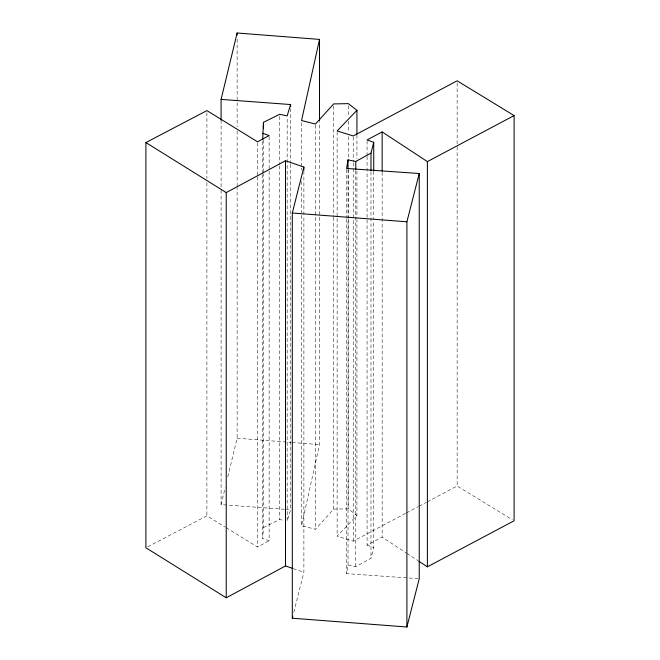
<?xml version="1.0" encoding="UTF-8"?>
<svg xmlns="http://www.w3.org/2000/svg" width="660" height="660" viewBox="0 0 660 660"><rect width="100%" height="100%" fill="white"/><g stroke="black" fill="none" stroke-linecap="round" stroke-linejoin="round"><path stroke-width="0.49" stroke-dasharray="3.3 2.47" d="M269.14 136.562L269.14 540.738L262.697 538.519L263.447 527.554L263.447 173.902M418.217 578.655L346.591 573.655L348.026 565.076L348.026 170.173M333.63 217.33L333.63 509.116L315.472 529.262L301.554 525.74L319.514 444.617L319.514 121.894M284.46 509.297L221.092 504.611L225.159 487.757M227.791 476.858L237.13 438.207L237.13 187.663M293.815 612.224L303.889 572.269L303.889 215.523M348.026 565.076L355.773 566.692L370.986 558.302L373.725 547.544L373.725 220.696M290.59 164.348L290.59 509.751L287.166 521.07L287.166 116.894M405.636 513.348L353.232 541.167L337.128 536.143L356.936 515.526L356.936 219.615M226.116 527.654L257.557 547.024L269.14 540.738M406.543 512.869L418.291 506.632M419.191 506.154L426.418 502.318M427.325 501.839L457.141 486.007L512.341 519.725M367.075 156.42L367.075 545.127L382.156 537.133L406.057 552.816M147.725 546.827L206.902 515.807L225.241 527.109M263.447 527.554L279.56 519.527L284.311 520.492M333.63 509.116L348.373 508.843L356.936 515.526M285.483 509.371L290.59 509.751M237.13 438.207L291.035 442.406M292.05 442.481L319.514 444.617M293.254 568.606L303.889 572.269M367.075 545.127L373.725 547.544M406.906 553.377L418.003 560.654M457.141 82.863L457.141 145.761M457.141 146.792L457.141 486.007M382.156 172.136L382.156 537.133M373.725 171.204L373.725 219.664M370.986 171.658L370.986 558.302M367.075 140.951L367.075 155.389M356.936 135.069L356.936 158.779M356.936 171.154L356.936 218.584M355.773 170.767L355.773 566.692M353.232 136.991L353.232 161.741M353.232 162.773L353.232 541.167M348.373 105.699L348.373 117.035M348.373 121.16L348.373 132.503M348.373 136.628L348.373 158.276M348.373 169.62L348.373 218.08M348.373 219.112L348.373 508.843M346.591 169.48L346.591 217.94M346.591 218.971L346.591 573.655M337.128 131.967L337.128 536.143M333.63 105.971L333.63 216.298M315.472 125.078L315.472 529.262M303.889 171.188L303.889 214.492M301.554 122.595L301.554 166.93M301.554 167.962L301.554 170.024M301.554 181.36L301.554 214.36M301.554 215.391L301.554 525.74M290.59 108.669L290.59 163.317M279.56 116.383L279.56 164.843M279.56 165.874L279.56 519.527M263.447 139.879L263.447 172.87M262.697 141.562L262.697 173.522M262.697 174.554L262.697 538.519M257.557 142.849L257.557 175.84M257.557 176.872L257.557 547.024M237.13 39.188L237.13 126.827M237.13 130.952L237.13 186.631M221.092 120.021L221.092 189.098M221.092 190.13L221.092 504.611M206.902 112.662L206.902 178.645M206.902 182.77L206.902 515.807"/><path stroke-width="0.99" d="M262.697 139.499L263.447 122.347L279.56 114.32L287.166 115.863L290.59 104.544L221.092 99.396L221.092 120.021M221.092 99.396L237.13 33L319.514 39.41L301.554 120.532L315.472 124.047L333.63 103.909L348.373 103.636L356.936 110.319L337.128 130.936L353.232 135.96L457.141 80.8L514.099 115.582L514.099 520.789L427.391 566.816L427.391 161.601L382.156 131.926L367.075 139.92L373.725 142.329L370.986 153.095L355.773 161.486L348.026 159.86L346.591 168.448L419.24 173.514L419.24 578.721L406.898 627L292.306 618.214L292.306 213.007L303.889 167.062L285.516 160.735L226.232 192.588L145.901 142.568L206.902 110.599L257.557 141.817L269.14 135.531L262.697 133.312M292.306 618.214L292.809 616.217M406.898 627L406.898 221.793L419.24 173.514M145.901 142.568L145.901 547.784L226.232 597.795L285.516 565.942L292.289 568.277M427.391 161.601L514.099 115.582M292.306 213.007L406.898 221.793M418.861 561.214L427.391 566.816M382.156 131.926L382.156 171.105M373.725 142.329L373.725 170.173M370.986 153.095L370.986 170.626M356.936 110.319L356.936 134.038M355.773 161.486L355.773 169.736M348.026 159.86L348.026 169.142M319.514 39.41L319.514 120.862M303.889 167.062L303.889 170.156M290.59 104.544L290.59 106.606M285.516 160.735L285.516 565.942M263.447 122.347L263.447 128.535M237.13 33L237.13 35.062M226.232 192.588L226.232 597.795"/></g></svg>
